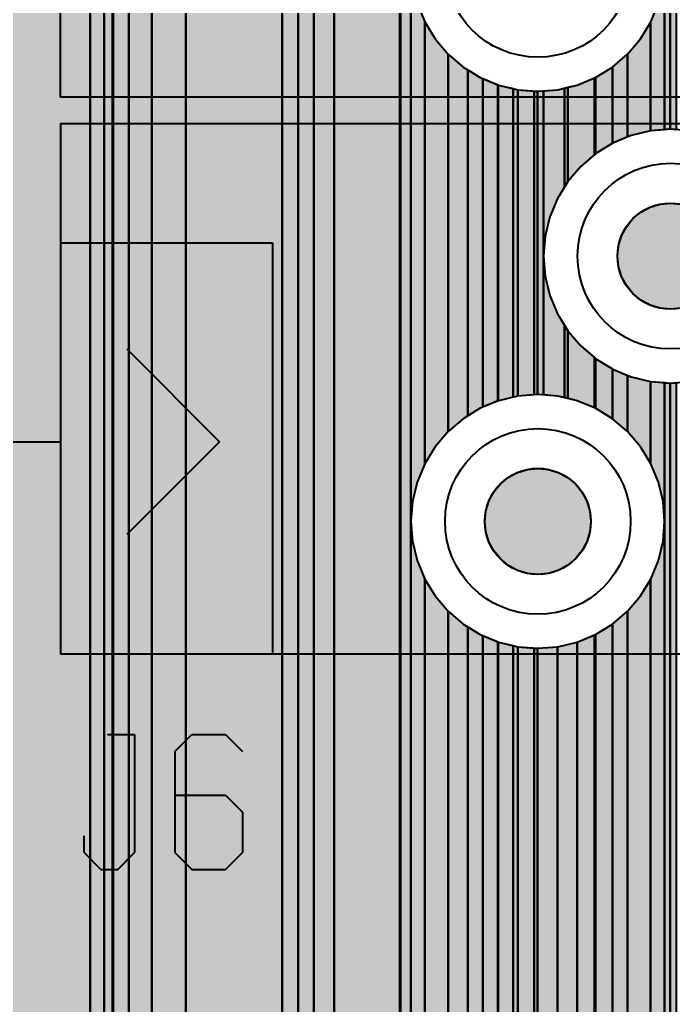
# Model space of a CAD drawing. Header units: millimetres. Extents: x 3.8 to 71.6, y 3.7 to 38.5.
# Drawn here: x 25.79 to 30.72, y 11.13 to 18.56 of the extents above; entities that cross this region are included whole.
import ezdxf

# ---------------------------------------------------------------- set-up
doc = ezdxf.new("R2010")
doc.units = ezdxf.units.MM
for name, color, linetype in [('bottom_copper', 7, 'Continuous'), ('drill_plated', 7, 'Continuous'), ('top_copper', 7, 'Continuous'), ('top_silk', 7, 'Continuous')]:
    doc.layers.add(name, color=color, linetype=linetype)

# ---------------------------------------------------------------- blocks, each defined once
blk = doc.blocks.new('Block12002')
at = {"layer": 'bottom_copper', "lineweight": 40}
for points in [[(0, 13.6072), (-0.0431, 13.6106), (-0.0446, 13.6105), (-0.0446, 15.8969), (-0.0431, 15.8968), (0, 15.9002), (0, 13.6072)], [(0, 0), (-0.0446, 0), (-0.0446, 11.6969), (-0.0431, 11.6968), (0, 11.7002), (0, 0)]]:
    blk.add_hatch(color=7, dxfattribs=at).paths.add_polyline_path(points, flags=0)
at = {"layer": 'bottom_copper', "color": 7, "lineweight": 40}
for points in [[(0, 13.6072), (-0.0431, 13.6106), (-0.0446, 13.6105), (-0.0446, 15.8969), (-0.0431, 15.8968), (0, 15.9002), (0, 13.6072)], [(0, 0), (-0.0446, 0), (-0.0446, 11.6969), (-0.0431, 11.6968), (0, 11.7002), (0, 0)]]:
    blk.add_lwpolyline(points, close=True, dxfattribs=at)
blk = doc.blocks.new('Block12874')
at = {"layer": 'bottom_copper', "lineweight": 40}
for points in [[(0.8511, 13.6105), (0.8066, 13.607), (0.8066, 15.9004), (0.8511, 15.8969), (0.8511, 13.6105)], [(0.8066, 13.607), (0.7029, 13.5989), (0.7029, 14.4155), (0.7052, 14.4193), (0.7627, 14.558), (0.7978, 14.704), (0.8066, 14.8537), (0.8066, 13.607)], [(0.7029, 13.5989), (0.5569, 13.5638), (0.5293, 13.5524), (0.5293, 14.177), (0.6268, 14.2912), (0.7029, 14.4155), (0.7029, 13.5989)], [(0.5293, 13.5524), (0.4182, 13.5063), (0.4151, 13.5044), (0.4151, 14.0795), (0.5293, 14.177), (0.5293, 13.5524)], [(0.4151, 13.5044), (0.2901, 13.4279), (0.287, 13.4253), (0.287, 14.0011), (0.4151, 14.0795), (0.4151, 13.5044)], [(0.287, 13.4253), (0.1759, 13.3304), (0.0784, 13.2162), (0.0784, 13.9268), (0.1483, 13.9436), (0.287, 14.0011), (0.287, 13.4253)], [(-0.1043, 11.6072), (-0.1474, 11.6106), (-0.1489, 11.6105), (-0.1489, 13.8969), (-0.1474, 13.8968), (-0.1043, 13.9002), (-0.1043, 11.6072)], [(0.0784, 13.2162), (0, 13.0881), (-0.0575, 12.9494), (-0.0926, 12.8034), (-0.1043, 12.6537), (-0.1043, 13.9002), (0.0023, 13.9085), (0.0784, 13.9268), (0.0784, 13.2162)], [(0.0784, 11.5806), (0.0023, 11.5989), (-0.1043, 11.6072), (-0.1043, 12.6537), (-0.0926, 12.504), (-0.0575, 12.358), (0, 12.2193), (0.0784, 12.0912), (0.0784, 11.5806)], [(0.287, 11.5063), (0.1483, 11.5638), (0.0784, 11.5806), (0.0784, 12.0912), (0.1759, 11.977), (0.287, 11.8821), (0.287, 11.5063)], [(0.4151, 11.4279), (0.287, 11.5063), (0.287, 11.8821), (0.2901, 11.8795), (0.4151, 11.803), (0.4151, 11.4279)], [(0.5293, 11.3304), (0.4151, 11.4279), (0.4151, 11.803), (0.4182, 11.8011), (0.5293, 11.755), (0.5293, 11.3304)], [(0.7029, 11.0919), (0.6268, 11.2162), (0.5293, 11.3304), (0.5293, 11.755), (0.5569, 11.7436), (0.7029, 11.7085), (0.7029, 11.0919)], [(0.8066, 10.6537), (0.7978, 10.8034), (0.7627, 10.9494), (0.7052, 11.0881), (0.7029, 11.0919), (0.7029, 11.7085), (0.8066, 11.7004), (0.8066, 10.6537)], [(0.8511, 0), (0.8066, 0), (0.8066, 11.7004), (0.8511, 11.6969), (0.8511, 0)], [(0.8066, 0), (0.7029, 0), (0.7029, 10.2155), (0.7052, 10.2193), (0.7627, 10.358), (0.7978, 10.504), (0.8066, 10.6537), (0.8066, 0)], [(0.7029, 0), (0.5293, 0), (0.5293, 9.977), (0.6268, 10.0912), (0.7029, 10.2155), (0.7029, 0)], [(0.5293, 0), (0.4151, 0), (0.4151, 9.8795), (0.5293, 9.977), (0.5293, 0)], [(0.4151, 0), (0.287, 0), (0.287, 9.8011), (0.4151, 9.8795), (0.4151, 0)], [(0.1483, 0), (0, 0), (0, 9.7083), (0.0023, 9.7085), (0.1483, 9.7436), (0.1483, 0)], [(0.287, 0), (0.1483, 0), (0.1483, 9.7436), (0.287, 9.8011), (0.287, 0)], [(0, 0), (-0.1489, 0), (-0.1489, 9.6969), (-0.1474, 9.6968), (0, 9.7083), (0, 0)]]:
    blk.add_hatch(color=7, dxfattribs=at).paths.add_polyline_path(points, flags=0)
at = {"layer": 'bottom_copper', "color": 7, "lineweight": 40}
for points in [[(0.8511, 13.6105), (0.8066, 13.607), (0.8066, 15.9004), (0.8511, 15.8969), (0.8511, 13.6105)], [(0.8066, 13.607), (0.7029, 13.5989), (0.7029, 14.4155), (0.7052, 14.4193), (0.7627, 14.558), (0.7978, 14.704), (0.8066, 14.8537), (0.8066, 13.607)], [(0.7029, 13.5989), (0.5569, 13.5638), (0.5293, 13.5524), (0.5293, 14.177), (0.6268, 14.2912), (0.7029, 14.4155), (0.7029, 13.5989)], [(0.5293, 13.5524), (0.4182, 13.5063), (0.4151, 13.5044), (0.4151, 14.0795), (0.5293, 14.177), (0.5293, 13.5524)], [(0.4151, 13.5044), (0.2901, 13.4279), (0.287, 13.4253), (0.287, 14.0011), (0.4151, 14.0795), (0.4151, 13.5044)], [(0.287, 13.4253), (0.1759, 13.3304), (0.0784, 13.2162), (0.0784, 13.9268), (0.1483, 13.9436), (0.287, 14.0011), (0.287, 13.4253)], [(-0.1043, 11.6072), (-0.1474, 11.6106), (-0.1489, 11.6105), (-0.1489, 13.8969), (-0.1474, 13.8968), (-0.1043, 13.9002), (-0.1043, 11.6072)], [(0.0784, 13.2162), (0, 13.0881), (-0.0575, 12.9494), (-0.0926, 12.8034), (-0.1043, 12.6537), (-0.1043, 13.9002), (0.0023, 13.9085), (0.0784, 13.9268), (0.0784, 13.2162)], [(0.0784, 11.5806), (0.0023, 11.5989), (-0.1043, 11.6072), (-0.1043, 12.6537), (-0.0926, 12.504), (-0.0575, 12.358), (0, 12.2193), (0.0784, 12.0912), (0.0784, 11.5806)], [(0.287, 11.5063), (0.1483, 11.5638), (0.0784, 11.5806), (0.0784, 12.0912), (0.1759, 11.977), (0.287, 11.8821), (0.287, 11.5063)], [(0.4151, 11.4279), (0.287, 11.5063), (0.287, 11.8821), (0.2901, 11.8795), (0.4151, 11.803), (0.4151, 11.4279)], [(0.5293, 11.3304), (0.4151, 11.4279), (0.4151, 11.803), (0.4182, 11.8011), (0.5293, 11.755), (0.5293, 11.3304)], [(0.7029, 11.0919), (0.6268, 11.2162), (0.5293, 11.3304), (0.5293, 11.755), (0.5569, 11.7436), (0.7029, 11.7085), (0.7029, 11.0919)], [(0.8066, 10.6537), (0.7978, 10.8034), (0.7627, 10.9494), (0.7052, 11.0881), (0.7029, 11.0919), (0.7029, 11.7085), (0.8066, 11.7004), (0.8066, 10.6537)], [(0.8511, 0), (0.8066, 0), (0.8066, 11.7004), (0.8511, 11.6969), (0.8511, 0)], [(0.8066, 0), (0.7029, 0), (0.7029, 10.2155), (0.7052, 10.2193), (0.7627, 10.358), (0.7978, 10.504), (0.8066, 10.6537), (0.8066, 0)], [(0.7029, 0), (0.5293, 0), (0.5293, 9.977), (0.6268, 10.0912), (0.7029, 10.2155), (0.7029, 0)], [(0.5293, 0), (0.4151, 0), (0.4151, 9.8795), (0.5293, 9.977), (0.5293, 0)], [(0.4151, 0), (0.287, 0), (0.287, 9.8011), (0.4151, 9.8795), (0.4151, 0)], [(0.1483, 0), (0, 0), (0, 9.7083), (0.0023, 9.7085), (0.1483, 9.7436), (0.1483, 0)], [(0.287, 0), (0.1483, 0), (0.1483, 9.7436), (0.287, 9.8011), (0.287, 0)], [(0, 0), (-0.1489, 0), (-0.1489, 9.6969), (-0.1474, 9.6968), (0, 9.7083), (0, 0)]]:
    blk.add_lwpolyline(points, close=True, dxfattribs=at)
blk = doc.blocks.new('Block14546')
at = {"layer": 'bottom_copper', "lineweight": 40}
for points in [[(3.4983, 0), (0.2415, 0), (0.2415, 33.782), (3.4983, 33.782), (3.4983, 0)], [(3.6037, 0), (3.4983, 0), (3.4983, 25.3803), (3.5051, 25.294), (3.5253, 25.2098), (3.5584, 25.1298), (3.6037, 25.056), (3.6037, 0)], [(3.6678, 0), (3.6037, 0), (3.6037, 25.056), (3.6599, 24.9902), (3.6678, 24.9834), (3.6678, 0)], [(3.6725, 0), (3.6678, 0), (3.6678, 24.7238), (3.6725, 24.6641), (3.6725, 0)], [(3.7912, 0), (3.6725, 0), (3.6725, 24.664), (3.681, 24.6286), (3.6865, 24.6057), (3.6971, 24.5801), (3.7095, 24.5503), (3.7283, 24.5196), (3.7408, 24.4992), (3.7798, 24.4536), (3.7912, 24.4438), (3.7912, 0)], [(3.9637, 0), (3.7912, 0), (3.7912, 24.4438), (3.9637, 24.2713), (3.9637, 0)], [(4.2205, 0), (3.9637, 0), (3.9637, 24.2713), (4.2205, 24.0145), (4.2205, 0)], [(4.9456, 0), (4.2205, 0), (4.2205, 24.0145), (4.9456, 23.2894), (4.9456, 0)], [(5.0675, 0), (4.9456, 0), (4.9456, 23.2894), (5.0577, 23.1773), (5.0675, 23.166), (5.0675, 0)], [(5.1851, 0), (5.0675, 0), (5.0675, 23.166), (5.1131, 23.127), (5.1438, 23.1082), (5.1642, 23.0957), (5.1851, 23.0871), (5.1851, 0)], [(5.3377, 0), (5.1851, 0), (5.1851, 23.0871), (5.199, 23.0813), (5.2196, 23.0727), (5.2546, 23.0643), (5.2779, 23.0587), (5.3377, 23.054), (5.3377, 0)], [(5.8328, 0), (5.3377, 0), (5.3377, 23.054), (5.3526, 23.0552), (5.8328, 23.0552), (5.8328, 0)], [(5.9178, 0), (5.8328, 0), (5.8328, 23.0552), (5.9178, 23.0552), (5.9178, 0)], [(6.0221, 11.0881), (5.9646, 10.9494), (5.9295, 10.8034), (5.9178, 10.6537), (5.9178, 14.8537), (5.9295, 14.704), (5.9646, 14.558), (6.0221, 14.4193), (6.0221, 11.0881)], [(6.198, 11.3304), (6.1005, 11.2162), (6.0221, 11.0881), (6.0221, 14.4193), (6.1005, 14.2912), (6.198, 14.177), (6.198, 11.3304)], [(6.3475, 11.4495), (6.3122, 11.4279), (6.198, 11.3304), (6.198, 14.177), (6.3122, 14.0795), (6.3475, 14.0579), (6.3475, 11.4495)], [(6.4597, 11.5143), (6.4403, 11.5063), (6.3475, 11.4495), (6.3475, 14.0579), (6.4403, 14.0011), (6.4597, 13.9931), (6.4597, 11.5143)], [(6.5747, 11.562), (6.4597, 11.5143), (6.4597, 13.9931), (6.5747, 13.9454), (6.5747, 11.562)], [(6.6897, 11.5904), (6.579, 11.5638), (6.5747, 11.562), (6.5747, 13.9454), (6.579, 13.9436), (6.6897, 13.917), (6.6897, 11.5904)], [(6.8475, 11.6085), (6.725, 11.5989), (6.6897, 11.5904), (6.6897, 13.917), (6.725, 13.9085), (6.8475, 13.8989), (6.8475, 11.6085)], [(6.8732, 11.6105), (6.8475, 11.6085), (6.8475, 13.8989), (6.8732, 13.8969), (6.8732, 11.6105)], [(6.0221, 0), (5.9178, 0), (5.9178, 10.6537), (5.9295, 10.504), (5.9646, 10.358), (6.0221, 10.2193), (6.0221, 0)], [(6.198, 0), (6.0221, 0), (6.0221, 10.2193), (6.1005, 10.0912), (6.198, 9.977), (6.198, 0)], [(6.3475, 0), (6.198, 0), (6.198, 9.977), (6.3122, 9.8795), (6.3475, 9.8579), (6.3475, 0)], [(6.4597, 0), (6.3475, 0), (6.3475, 9.8579), (6.4403, 9.8011), (6.4597, 9.7931), (6.4597, 0)], [(6.5747, 0), (6.4597, 0), (6.4597, 9.7931), (6.5747, 9.7454), (6.5747, 0)], [(6.6897, 0), (6.5747, 0), (6.5747, 9.7454), (6.579, 9.7436), (6.6897, 9.717), (6.6897, 0)], [(6.8475, 0), (6.6897, 0), (6.6897, 9.717), (6.725, 9.7085), (6.8475, 9.6989), (6.8475, 0)], [(6.8732, 0), (6.8475, 0), (6.8475, 9.6989), (6.8732, 9.6969), (6.8732, 0)]]:
    blk.add_hatch(color=7, dxfattribs=at).paths.add_polyline_path(points, flags=0)
at = {"layer": 'bottom_copper', "color": 7, "lineweight": 40}
for points in [[(3.4983, 0), (0.2415, 0), (0.2415, 33.782), (3.4983, 33.782), (3.4983, 0)], [(3.6037, 0), (3.4983, 0), (3.4983, 25.3803), (3.5051, 25.294), (3.5253, 25.2098), (3.5584, 25.1298), (3.6037, 25.056), (3.6037, 0)], [(3.6678, 0), (3.6037, 0), (3.6037, 25.056), (3.6599, 24.9902), (3.6678, 24.9834), (3.6678, 0)], [(3.6725, 0), (3.6678, 0), (3.6678, 24.7238), (3.6725, 24.6641), (3.6725, 0)], [(3.7912, 0), (3.6725, 0), (3.6725, 24.664), (3.681, 24.6286), (3.6865, 24.6057), (3.6971, 24.5801), (3.7095, 24.5503), (3.7283, 24.5196), (3.7408, 24.4992), (3.7798, 24.4536), (3.7912, 24.4438), (3.7912, 0)], [(3.9637, 0), (3.7912, 0), (3.7912, 24.4438), (3.9637, 24.2713), (3.9637, 0)], [(4.2205, 0), (3.9637, 0), (3.9637, 24.2713), (4.2205, 24.0145), (4.2205, 0)], [(4.9456, 0), (4.2205, 0), (4.2205, 24.0145), (4.9456, 23.2894), (4.9456, 0)], [(5.0675, 0), (4.9456, 0), (4.9456, 23.2894), (5.0577, 23.1773), (5.0675, 23.166), (5.0675, 0)], [(5.1851, 0), (5.0675, 0), (5.0675, 23.166), (5.1131, 23.127), (5.1438, 23.1082), (5.1642, 23.0957), (5.1851, 23.0871), (5.1851, 0)], [(5.3377, 0), (5.1851, 0), (5.1851, 23.0871), (5.199, 23.0813), (5.2196, 23.0727), (5.2546, 23.0643), (5.2779, 23.0587), (5.3377, 23.054), (5.3377, 0)], [(5.8328, 0), (5.3377, 0), (5.3377, 23.054), (5.3526, 23.0552), (5.8328, 23.0552), (5.8328, 0)], [(5.9178, 0), (5.8328, 0), (5.8328, 23.0552), (5.9178, 23.0552), (5.9178, 0)], [(6.0221, 11.0881), (5.9646, 10.9494), (5.9295, 10.8034), (5.9178, 10.6537), (5.9178, 14.8537), (5.9295, 14.704), (5.9646, 14.558), (6.0221, 14.4193), (6.0221, 11.0881)], [(6.198, 11.3304), (6.1005, 11.2162), (6.0221, 11.0881), (6.0221, 14.4193), (6.1005, 14.2912), (6.198, 14.177), (6.198, 11.3304)], [(6.3475, 11.4495), (6.3122, 11.4279), (6.198, 11.3304), (6.198, 14.177), (6.3122, 14.0795), (6.3475, 14.0579), (6.3475, 11.4495)], [(6.4597, 11.5143), (6.4403, 11.5063), (6.3475, 11.4495), (6.3475, 14.0579), (6.4403, 14.0011), (6.4597, 13.9931), (6.4597, 11.5143)], [(6.5747, 11.562), (6.4597, 11.5143), (6.4597, 13.9931), (6.5747, 13.9454), (6.5747, 11.562)], [(6.6897, 11.5904), (6.579, 11.5638), (6.5747, 11.562), (6.5747, 13.9454), (6.579, 13.9436), (6.6897, 13.917), (6.6897, 11.5904)], [(6.8475, 11.6085), (6.725, 11.5989), (6.6897, 11.5904), (6.6897, 13.917), (6.725, 13.9085), (6.8475, 13.8989), (6.8475, 11.6085)], [(6.8732, 11.6105), (6.8475, 11.6085), (6.8475, 13.8989), (6.8732, 13.8969), (6.8732, 11.6105)], [(6.0221, 0), (5.9178, 0), (5.9178, 10.6537), (5.9295, 10.504), (5.9646, 10.358), (6.0221, 10.2193), (6.0221, 0)], [(6.198, 0), (6.0221, 0), (6.0221, 10.2193), (6.1005, 10.0912), (6.198, 9.977), (6.198, 0)], [(6.3475, 0), (6.198, 0), (6.198, 9.977), (6.3122, 9.8795), (6.3475, 9.8579), (6.3475, 0)], [(6.4597, 0), (6.3475, 0), (6.3475, 9.8579), (6.4403, 9.8011), (6.4597, 9.7931), (6.4597, 0)], [(6.5747, 0), (6.4597, 0), (6.4597, 9.7931), (6.5747, 9.7454), (6.5747, 0)], [(6.6897, 0), (6.5747, 0), (6.5747, 9.7454), (6.579, 9.7436), (6.6897, 9.717), (6.6897, 0)], [(6.8475, 0), (6.6897, 0), (6.6897, 9.717), (6.725, 9.7085), (6.8475, 9.6989), (6.8475, 0)], [(6.8732, 0), (6.8475, 0), (6.8475, 9.6989), (6.8732, 9.6969), (6.8732, 0)]]:
    blk.add_lwpolyline(points, close=True, dxfattribs=at)
blk = doc.blocks.new('Block40023')
at = {"layer": 'top_copper', "lineweight": 40}
for points in [[(0, 13.6072), (-0.0431, 13.6106), (-0.0446, 13.6105), (-0.0446, 15.8969), (-0.0431, 15.8968), (0, 15.9002), (0, 13.6072)], [(0, 0), (-0.0446, 0), (-0.0446, 11.6969), (-0.0431, 11.6968), (0, 11.7002), (0, 0)]]:
    blk.add_hatch(color=7, dxfattribs=at).paths.add_polyline_path(points, flags=0)
at = {"layer": 'top_copper', "color": 7, "lineweight": 40}
for points in [[(0, 13.6072), (-0.0431, 13.6106), (-0.0446, 13.6105), (-0.0446, 15.8969), (-0.0431, 15.8968), (0, 15.9002), (0, 13.6072)], [(0, 0), (-0.0446, 0), (-0.0446, 11.6969), (-0.0431, 11.6968), (0, 11.7002), (0, 0)]]:
    blk.add_lwpolyline(points, close=True, dxfattribs=at)
blk = doc.blocks.new('Block40884')
at = {"layer": 'top_copper', "lineweight": 40}
for points in [[(1.1482, 13.6105), (1.1037, 13.607), (1.1037, 15.9004), (1.1482, 15.8969), (1.1482, 13.6105)], [(1.1037, 13.607), (1, 13.5989), (1, 14.4155), (1.0023, 14.4193), (1.0598, 14.558), (1.0949, 14.704), (1.1037, 14.8537), (1.1037, 13.607)], [(1, 13.5989), (0.854, 13.5638), (0.8264, 13.5524), (0.8264, 14.177), (0.9239, 14.2912), (1, 14.4155), (1, 13.5989)], [(0.8264, 13.5524), (0.7153, 13.5063), (0.7122, 13.5044), (0.7122, 14.0795), (0.8264, 14.177), (0.8264, 13.5524)], [(0.7122, 13.5044), (0.5872, 13.4279), (0.5769, 13.4191), (0.5769, 13.9981), (0.5841, 14.0011), (0.7122, 14.0795), (0.7122, 13.5044)], [(0.5769, 13.4191), (0.473, 13.3304), (0.3755, 13.2162), (0.3497, 13.174), (0.3497, 13.9206), (0.4454, 13.9436), (0.5769, 13.9981), (0.5769, 13.4191)], [(0, 11.5989), (-0.146, 11.5638), (-0.1514, 11.5616), (-0.1514, 13.9458), (-0.146, 13.9436), (0, 13.9085), (0, 11.5989)], [(0.1225, 11.6085), (0, 11.5989), (0, 13.9085), (0.1225, 13.8989), (0.1225, 11.6085)], [(0.1928, 11.6072), (0.1497, 11.6106), (0.1225, 11.6085), (0.1225, 13.8989), (0.1497, 13.8968), (0.1928, 13.9002), (0.1928, 11.6072)], [(0.3497, 13.174), (0.2971, 13.0881), (0.2396, 12.9494), (0.2045, 12.8034), (0.1928, 12.6537), (0.1928, 13.9002), (0.2994, 13.9085), (0.3497, 13.9206), (0.3497, 13.174)], [(0.3497, 11.5868), (0.2994, 11.5989), (0.1928, 11.6072), (0.1928, 12.6537), (0.2045, 12.504), (0.2396, 12.358), (0.2971, 12.2193), (0.3497, 12.1334), (0.3497, 11.5868)], [(0.5769, 11.5093), (0.4454, 11.5638), (0.3497, 11.5868), (0.3497, 12.1334), (0.3755, 12.0912), (0.473, 11.977), (0.5769, 11.8883), (0.5769, 11.5093)], [(0.7122, 11.4279), (0.5841, 11.5063), (0.5769, 11.5093), (0.5769, 11.8883), (0.5872, 11.8795), (0.7122, 11.803), (0.7122, 11.4279)], [(0.8264, 11.3304), (0.7122, 11.4279), (0.7122, 11.803), (0.7153, 11.8011), (0.8264, 11.755), (0.8264, 11.3304)], [(1, 11.0919), (0.9239, 11.2162), (0.8264, 11.3304), (0.8264, 11.755), (0.854, 11.7436), (1, 11.7085), (1, 11.0919)], [(1.1037, 10.6537), (1.0949, 10.8034), (1.0598, 10.9494), (1.0023, 11.0881), (1, 11.0919), (1, 11.7085), (1.1037, 11.7004), (1.1037, 10.6537)], [(1.1482, 0), (1.1037, 0), (1.1037, 11.7004), (1.1482, 11.6969), (1.1482, 0)], [(1.1037, 0), (1, 0), (1, 10.2155), (1.0023, 10.2193), (1.0598, 10.358), (1.0949, 10.504), (1.1037, 10.6537), (1.1037, 0)], [(1, 0), (0.8264, 0), (0.8264, 9.977), (0.9239, 10.0912), (1, 10.2155), (1, 0)], [(0.8264, 0), (0.7122, 0), (0.7122, 9.8795), (0.8264, 9.977), (0.8264, 0)], [(0.7122, 0), (0.5769, 0), (0.5769, 9.7981), (0.5841, 9.8011), (0.7122, 9.8795), (0.7122, 0)], [(0, 0), (-0.1514, 0), (-0.1514, 9.7458), (-0.146, 9.7436), (0, 9.7085), (0, 0)], [(0.4454, 0), (0.2971, 0), (0.2971, 9.7083), (0.2994, 9.7085), (0.4454, 9.7436), (0.4454, 0)], [(0.5769, 0), (0.4454, 0), (0.4454, 9.7436), (0.5769, 9.7981), (0.5769, 0)], [(0.1225, 0), (0, 0), (0, 9.7085), (0.1225, 9.6989), (0.1225, 0)], [(0.2971, 0), (0.1225, 0), (0.1225, 9.6989), (0.1497, 9.6968), (0.2971, 9.7083), (0.2971, 0)]]:
    blk.add_hatch(color=7, dxfattribs=at).paths.add_polyline_path(points, flags=0)
at = {"layer": 'top_copper', "color": 7, "lineweight": 40}
for points in [[(1.1482, 13.6105), (1.1037, 13.607), (1.1037, 15.9004), (1.1482, 15.8969), (1.1482, 13.6105)], [(1.1037, 13.607), (1, 13.5989), (1, 14.4155), (1.0023, 14.4193), (1.0598, 14.558), (1.0949, 14.704), (1.1037, 14.8537), (1.1037, 13.607)], [(1, 13.5989), (0.854, 13.5638), (0.8264, 13.5524), (0.8264, 14.177), (0.9239, 14.2912), (1, 14.4155), (1, 13.5989)], [(0.8264, 13.5524), (0.7153, 13.5063), (0.7122, 13.5044), (0.7122, 14.0795), (0.8264, 14.177), (0.8264, 13.5524)], [(0.7122, 13.5044), (0.5872, 13.4279), (0.5769, 13.4191), (0.5769, 13.9981), (0.5841, 14.0011), (0.7122, 14.0795), (0.7122, 13.5044)], [(0.5769, 13.4191), (0.473, 13.3304), (0.3755, 13.2162), (0.3497, 13.174), (0.3497, 13.9206), (0.4454, 13.9436), (0.5769, 13.9981), (0.5769, 13.4191)], [(0, 11.5989), (-0.146, 11.5638), (-0.1514, 11.5616), (-0.1514, 13.9458), (-0.146, 13.9436), (0, 13.9085), (0, 11.5989)], [(0.1225, 11.6085), (0, 11.5989), (0, 13.9085), (0.1225, 13.8989), (0.1225, 11.6085)], [(0.1928, 11.6072), (0.1497, 11.6106), (0.1225, 11.6085), (0.1225, 13.8989), (0.1497, 13.8968), (0.1928, 13.9002), (0.1928, 11.6072)], [(0.3497, 13.174), (0.2971, 13.0881), (0.2396, 12.9494), (0.2045, 12.8034), (0.1928, 12.6537), (0.1928, 13.9002), (0.2994, 13.9085), (0.3497, 13.9206), (0.3497, 13.174)], [(0.3497, 11.5868), (0.2994, 11.5989), (0.1928, 11.6072), (0.1928, 12.6537), (0.2045, 12.504), (0.2396, 12.358), (0.2971, 12.2193), (0.3497, 12.1334), (0.3497, 11.5868)], [(0.5769, 11.5093), (0.4454, 11.5638), (0.3497, 11.5868), (0.3497, 12.1334), (0.3755, 12.0912), (0.473, 11.977), (0.5769, 11.8883), (0.5769, 11.5093)], [(0.7122, 11.4279), (0.5841, 11.5063), (0.5769, 11.5093), (0.5769, 11.8883), (0.5872, 11.8795), (0.7122, 11.803), (0.7122, 11.4279)], [(0.8264, 11.3304), (0.7122, 11.4279), (0.7122, 11.803), (0.7153, 11.8011), (0.8264, 11.755), (0.8264, 11.3304)], [(1, 11.0919), (0.9239, 11.2162), (0.8264, 11.3304), (0.8264, 11.755), (0.854, 11.7436), (1, 11.7085), (1, 11.0919)], [(1.1037, 10.6537), (1.0949, 10.8034), (1.0598, 10.9494), (1.0023, 11.0881), (1, 11.0919), (1, 11.7085), (1.1037, 11.7004), (1.1037, 10.6537)], [(1.1482, 0), (1.1037, 0), (1.1037, 11.7004), (1.1482, 11.6969), (1.1482, 0)], [(1.1037, 0), (1, 0), (1, 10.2155), (1.0023, 10.2193), (1.0598, 10.358), (1.0949, 10.504), (1.1037, 10.6537), (1.1037, 0)], [(1, 0), (0.8264, 0), (0.8264, 9.977), (0.9239, 10.0912), (1, 10.2155), (1, 0)], [(0.8264, 0), (0.7122, 0), (0.7122, 9.8795), (0.8264, 9.977), (0.8264, 0)], [(0.7122, 0), (0.5769, 0), (0.5769, 9.7981), (0.5841, 9.8011), (0.7122, 9.8795), (0.7122, 0)], [(0, 0), (-0.1514, 0), (-0.1514, 9.7458), (-0.146, 9.7436), (0, 9.7085), (0, 0)], [(0.4454, 0), (0.2971, 0), (0.2971, 9.7083), (0.2994, 9.7085), (0.4454, 9.7436), (0.4454, 0)], [(0.5769, 0), (0.4454, 0), (0.4454, 9.7436), (0.5769, 9.7981), (0.5769, 0)], [(0.1225, 0), (0, 0), (0, 9.7085), (0.1225, 9.6989), (0.1225, 0)], [(0.2971, 0), (0.1225, 0), (0.1225, 9.6989), (0.1497, 9.6968), (0.2971, 9.7083), (0.2971, 0)]]:
    blk.add_lwpolyline(points, close=True, dxfattribs=at)
blk = doc.blocks.new('Block43990')
at = {"layer": 'top_copper', "lineweight": 40}
for points in [[(22.4013, 0), (19.446, 0), (19.446, 31.5705), (22.4013, 31.5705), (22.4013, 0)], [(22.4797, 0), (22.4013, 0), (22.4013, 29.4737), (22.4104, 29.3587), (22.4373, 29.2465), (22.4797, 29.1442), (22.4797, 0)], [(22.584, 11.0881), (22.5265, 10.9494), (22.4914, 10.8034), (22.4797, 10.6537), (22.4797, 14.8537), (22.4914, 14.704), (22.5265, 14.558), (22.584, 14.4193), (22.584, 11.0881)], [(22.7599, 11.3304), (22.6624, 11.2162), (22.584, 11.0881), (22.584, 14.4193), (22.6624, 14.2912), (22.7599, 14.177), (22.7599, 11.3304)], [(22.9094, 11.4495), (22.8741, 11.4279), (22.7599, 11.3304), (22.7599, 14.177), (22.8741, 14.0795), (22.9094, 14.0579), (22.9094, 11.4495)], [(23.0216, 11.5143), (23.0022, 11.5063), (22.9094, 11.4495), (22.9094, 14.0579), (23.0022, 14.0011), (23.0216, 13.9931), (23.0216, 11.5143)], [(23.1355, 11.5616), (23.0216, 11.5143), (23.0216, 13.9931), (23.1355, 13.9458), (23.1355, 11.5616)], [(22.584, 0), (22.4797, 0), (22.4797, 10.6537), (22.4914, 10.504), (22.5265, 10.358), (22.584, 10.2193), (22.584, 0)], [(22.7599, 0), (22.584, 0), (22.584, 10.2193), (22.6624, 10.0912), (22.7599, 9.977), (22.7599, 0)], [(22.9094, 0), (22.7599, 0), (22.7599, 9.977), (22.8741, 9.8795), (22.9094, 9.8579), (22.9094, 0)], [(23.0216, 0), (22.9094, 0), (22.9094, 9.8579), (23.0022, 9.8011), (23.0216, 9.7931), (23.0216, 0)], [(23.1355, 0), (23.0216, 0), (23.0216, 9.7931), (23.1355, 9.7458), (23.1355, 0)]]:
    blk.add_hatch(color=7, dxfattribs=at).paths.add_polyline_path(points, flags=0)
at = {"layer": 'top_copper', "color": 7, "lineweight": 40}
for points in [[(22.4013, 0), (19.446, 0), (19.446, 31.5705), (22.4013, 31.5705), (22.4013, 0)], [(22.4797, 0), (22.4013, 0), (22.4013, 29.4737), (22.4104, 29.3587), (22.4373, 29.2465), (22.4797, 29.1442), (22.4797, 0)], [(22.584, 11.0881), (22.5265, 10.9494), (22.4914, 10.8034), (22.4797, 10.6537), (22.4797, 14.8537), (22.4914, 14.704), (22.5265, 14.558), (22.584, 14.4193), (22.584, 11.0881)], [(22.7599, 11.3304), (22.6624, 11.2162), (22.584, 11.0881), (22.584, 14.4193), (22.6624, 14.2912), (22.7599, 14.177), (22.7599, 11.3304)], [(22.9094, 11.4495), (22.8741, 11.4279), (22.7599, 11.3304), (22.7599, 14.177), (22.8741, 14.0795), (22.9094, 14.0579), (22.9094, 11.4495)], [(23.0216, 11.5143), (23.0022, 11.5063), (22.9094, 11.4495), (22.9094, 14.0579), (23.0022, 14.0011), (23.0216, 13.9931), (23.0216, 11.5143)], [(23.1355, 11.5616), (23.0216, 11.5143), (23.0216, 13.9931), (23.1355, 13.9458), (23.1355, 11.5616)], [(22.584, 0), (22.4797, 0), (22.4797, 10.6537), (22.4914, 10.504), (22.5265, 10.358), (22.584, 10.2193), (22.584, 0)], [(22.7599, 0), (22.584, 0), (22.584, 10.2193), (22.6624, 10.0912), (22.7599, 9.977), (22.7599, 0)], [(22.9094, 0), (22.7599, 0), (22.7599, 9.977), (22.8741, 9.8795), (22.9094, 9.8579), (22.9094, 0)], [(23.0216, 0), (22.9094, 0), (22.9094, 9.8579), (23.0022, 9.8011), (23.0216, 9.7931), (23.0216, 0)], [(23.1355, 0), (23.0216, 0), (23.0216, 9.7931), (23.1355, 9.7458), (23.1355, 0)]]:
    blk.add_lwpolyline(points, close=True, dxfattribs=at)

msp = doc.modelspace()

# ---------------------------------------------------------------- hatches: boundary and pattern name
at = {"layer": 'bottom_copper', "lineweight": 40}
for points in [[(31.0923, 16.702), (31.0696, 16.6269), (31.0326, 16.5578), (30.9828, 16.4972), (30.9222, 16.4474), (30.8531, 16.4104), (30.778, 16.3877), (30.7, 16.38), (30.622, 16.3877), (30.5469, 16.4104), (30.4778, 16.4474), (30.4172, 16.4972), (30.3674, 16.5578), (30.3304, 16.6269), (30.3077, 16.702), (30.3, 16.78), (30.3077, 16.858), (30.3304, 16.9331), (30.3674, 17.0022), (30.4172, 17.0628), (30.4778, 17.1126), (30.5469, 17.1496), (30.622, 17.1723), (30.7, 17.18), (30.778, 17.1723), (30.8531, 17.1496), (30.9222, 17.1126), (30.9828, 17.0628), (31.0326, 17.0022), (31.0696, 16.9331), (31.0923, 16.858), (31.1, 16.78), (31.0923, 16.702)], [(30.0923, 14.702), (30.0696, 14.6269), (30.0326, 14.5578), (29.9828, 14.4972), (29.9222, 14.4474), (29.8531, 14.4104), (29.778, 14.3877), (29.7, 14.38), (29.622, 14.3877), (29.5469, 14.4104), (29.4778, 14.4474), (29.4172, 14.4972), (29.3674, 14.5578), (29.3304, 14.6269), (29.3077, 14.702), (29.3, 14.78), (29.3077, 14.858), (29.3304, 14.9331), (29.3674, 15.0022), (29.4172, 15.0628), (29.4778, 15.1126), (29.5469, 15.1496), (29.622, 15.1723), (29.7, 15.18), (29.778, 15.1723), (29.8531, 15.1496), (29.9222, 15.1126), (29.9828, 15.0628), (30.0326, 15.0022), (30.0696, 14.9331), (30.0923, 14.858), (30.1, 14.78), (30.0923, 14.702)]]:
    msp.add_hatch(color=7, dxfattribs=at).paths.add_polyline_path(points, flags=0)
at = {"layer": 'drill_plated', "lineweight": 40}
for points in [[(31.0923, 16.702), (31.0696, 16.6269), (31.0326, 16.5578), (30.9828, 16.4972), (30.9222, 16.4474), (30.8531, 16.4104), (30.778, 16.3877), (30.7, 16.38), (30.622, 16.3877), (30.5469, 16.4104), (30.4778, 16.4474), (30.4172, 16.4972), (30.3674, 16.5578), (30.3304, 16.6269), (30.3077, 16.702), (30.3, 16.78), (30.3077, 16.858), (30.3304, 16.9331), (30.3674, 17.0022), (30.4172, 17.0628), (30.4778, 17.1126), (30.5469, 17.1496), (30.622, 17.1723), (30.7, 17.18), (30.778, 17.1723), (30.8531, 17.1496), (30.9222, 17.1126), (30.9828, 17.0628), (31.0326, 17.0022), (31.0696, 16.9331), (31.0923, 16.858), (31.1, 16.78), (31.0923, 16.702)], [(30.0923, 14.702), (30.0696, 14.6269), (30.0326, 14.5578), (29.9828, 14.4972), (29.9222, 14.4474), (29.8531, 14.4104), (29.778, 14.3877), (29.7, 14.38), (29.622, 14.3877), (29.5469, 14.4104), (29.4778, 14.4474), (29.4172, 14.4972), (29.3674, 14.5578), (29.3304, 14.6269), (29.3077, 14.702), (29.3, 14.78), (29.3077, 14.858), (29.3304, 14.9331), (29.3674, 15.0022), (29.4172, 15.0628), (29.4778, 15.1126), (29.5469, 15.1496), (29.622, 15.1723), (29.7, 15.18), (29.778, 15.1723), (29.8531, 15.1496), (29.9222, 15.1126), (29.9828, 15.0628), (30.0326, 15.0022), (30.0696, 14.9331), (30.0923, 14.858), (30.1, 14.78), (30.0923, 14.702)]]:
    msp.add_hatch(color=7, dxfattribs=at).paths.add_polyline_path(points, flags=0)
at = {"layer": 'top_copper', "lineweight": 40}
for points in [[(31.0923, 16.702), (31.0696, 16.6269), (31.0326, 16.5578), (30.9828, 16.4972), (30.9222, 16.4474), (30.8531, 16.4104), (30.778, 16.3877), (30.7, 16.38), (30.622, 16.3877), (30.5469, 16.4104), (30.4778, 16.4474), (30.4172, 16.4972), (30.3674, 16.5578), (30.3304, 16.6269), (30.3077, 16.702), (30.3, 16.78), (30.3077, 16.858), (30.3304, 16.9331), (30.3674, 17.0022), (30.4172, 17.0628), (30.4778, 17.1126), (30.5469, 17.1496), (30.622, 17.1723), (30.7, 17.18), (30.778, 17.1723), (30.8531, 17.1496), (30.9222, 17.1126), (30.9828, 17.0628), (31.0326, 17.0022), (31.0696, 16.9331), (31.0923, 16.858), (31.1, 16.78), (31.0923, 16.702)], [(30.0923, 14.702), (30.0696, 14.6269), (30.0326, 14.5578), (29.9828, 14.4972), (29.9222, 14.4474), (29.8531, 14.4104), (29.778, 14.3877), (29.7, 14.38), (29.622, 14.3877), (29.5469, 14.4104), (29.4778, 14.4474), (29.4172, 14.4972), (29.3674, 14.5578), (29.3304, 14.6269), (29.3077, 14.702), (29.3, 14.78), (29.3077, 14.858), (29.3304, 14.9331), (29.3674, 15.0022), (29.4172, 15.0628), (29.4778, 15.1126), (29.5469, 15.1496), (29.622, 15.1723), (29.7, 15.18), (29.778, 15.1723), (29.8531, 15.1496), (29.9222, 15.1126), (29.9828, 15.0628), (30.0326, 15.0022), (30.0696, 14.9331), (30.0923, 14.858), (30.1, 14.78), (30.0923, 14.702)]]:
    msp.add_hatch(color=7, dxfattribs=at).paths.add_polyline_path(points, flags=0)

# ---------------------------------------------------------------- linework, layer by layer
at = {"layer": 'bottom_copper', "color": 7, "lineweight": 40}
for p, q in [((30.6985, 17.7368), (30.6985, 20.0232)), ((30.6985, 20.0232), (30.6985, 17.7368)), ((28.7899, 18.6843), (28.8474, 18.5456)), ((30.5526, 18.5456), (30.6101, 18.6843)), ((28.8474, 18.5456), (28.9258, 18.4175)), ((30.4742, 18.4175), (30.5526, 18.5456)), ((28.9258, 18.4175), (29.0233, 18.3033)), ((30.3767, 18.3033), (30.4742, 18.4175)), ((29.0233, 18.3033), (29.1375, 18.2058)), ((30.2625, 18.2058), (30.3767, 18.3033)), ((29.1375, 18.2058), (29.2656, 18.1274)), ((30.1344, 18.1274), (30.2625, 18.2058)), ((29.2656, 18.1274), (29.4043, 18.0699)), ((29.4043, 18.0699), (29.5503, 18.0348)), ((29.8497, 18.0348), (29.9957, 18.0699)), ((29.9957, 18.0699), (30.1344, 18.1274)), ((29.5503, 18.0348), (29.6985, 18.0232)), ((29.6985, 15.7368), (29.6985, 18.0232)), ((29.6985, 18.0232), (29.7, 18.0231)), ((29.6985, 18.0232), (29.6985, 15.7368)), ((29.7, 18.0231), (29.8497, 18.0348)), ((30.4043, 17.6901), (30.2656, 17.6326)), ((30.5503, 17.7252), (30.4043, 17.6901)), ((30.6985, 17.7368), (30.5503, 17.7252)), ((30.7, 17.7369), (30.6985, 17.7368)), ((30.8497, 17.7252), (30.7, 17.7369)), ((30.2656, 17.6326), (30.1375, 17.5542)), ((30.1375, 17.5542), (30.0233, 17.4567)), ((30.0233, 17.4567), (29.9258, 17.3425)), ((29.9258, 17.3425), (29.8474, 17.2144)), ((29.8474, 17.2144), (29.7899, 17.0757)), ((29.7899, 17.0757), (29.7548, 16.9297)), ((29.7548, 16.9297), (29.7431, 16.78)), ((29.7431, 16.78), (29.7548, 16.6303)), ((29.7548, 16.6303), (29.7899, 16.4843)), ((29.7899, 16.4843), (29.8474, 16.3456)), ((29.8474, 16.3456), (29.9258, 16.2175)), ((29.9258, 16.2175), (30.0233, 16.1033)), ((30.0233, 16.1033), (30.1375, 16.0058)), ((30.1375, 16.0058), (30.2656, 15.9274)), ((30.2656, 15.9274), (30.4043, 15.8699)), ((30.4043, 15.8699), (30.5503, 15.8348)), ((30.5503, 15.8348), (30.6985, 15.8232)), ((30.7, 15.8231), (30.8497, 15.8348)), ((30.6985, 4.1263), (30.6985, 15.8232)), ((30.6985, 15.8232), (30.7, 15.8231)), ((30.6985, 15.8232), (30.6985, 4.1263)), ((29.4043, 15.6901), (29.2656, 15.6326)), ((29.5503, 15.7252), (29.4043, 15.6901)), ((29.6985, 15.7368), (29.5503, 15.7252)), ((29.7, 15.7369), (29.6985, 15.7368)), ((29.8497, 15.7252), (29.7, 15.7369)), ((29.9957, 15.6901), (29.8497, 15.7252)), ((30.1344, 15.6326), (29.9957, 15.6901)), ((29.2656, 15.6326), (29.1375, 15.5542)), ((30.2625, 15.5542), (30.1344, 15.6326)), ((29.1375, 15.5542), (29.0233, 15.4567)), ((30.3767, 15.4567), (30.2625, 15.5542)), ((29.0233, 15.4567), (28.9258, 15.3425)), ((30.4742, 15.3425), (30.3767, 15.4567)), ((28.9258, 15.3425), (28.8474, 15.2144)), ((30.5526, 15.2144), (30.4742, 15.3425)), ((28.8474, 15.2144), (28.7899, 15.0757)), ((30.6101, 15.0757), (30.5526, 15.2144)), ((28.7899, 15.0757), (28.7548, 14.9297)), ((30.6452, 14.9297), (30.6101, 15.0757)), ((28.7548, 14.9297), (28.7431, 14.78)), ((30.654, 14.78), (30.6452, 14.9297)), ((28.7431, 14.78), (28.7548, 14.6303)), ((30.6452, 14.6303), (30.654, 14.78)), ((28.7548, 14.6303), (28.7899, 14.4843)), ((30.6101, 14.4843), (30.6452, 14.6303)), ((28.7899, 14.4843), (28.8474, 14.3456)), ((30.5526, 14.3456), (30.6101, 14.4843)), ((28.8474, 14.3456), (28.9258, 14.2175)), ((30.4742, 14.2175), (30.5526, 14.3456)), ((28.9258, 14.2175), (29.0233, 14.1033)), ((30.3767, 14.1033), (30.4742, 14.2175)), ((29.0233, 14.1033), (29.1375, 14.0058)), ((30.2625, 14.0058), (30.3767, 14.1033)), ((29.1375, 14.0058), (29.2656, 13.9274)), ((30.1344, 13.9274), (30.2625, 14.0058)), ((29.2656, 13.9274), (29.4043, 13.8699)), ((29.9957, 13.8699), (30.1344, 13.9274)), ((29.4043, 13.8699), (29.5503, 13.8348)), ((29.5503, 13.8348), (29.6985, 13.8232)), ((29.6985, 4.1263), (29.6985, 13.8232)), ((29.6985, 13.8232), (29.7, 13.8231)), ((29.6985, 13.8232), (29.6985, 4.1263)), ((29.7, 13.8231), (29.8497, 13.8348)), ((29.8497, 13.8348), (29.9957, 13.8699))]:
    msp.add_line(p, q, dxfattribs=at)
msp.add_lwpolyline([(30.778, 16.3877), (30.7, 16.38), (30.622, 16.3877), (30.5469, 16.4104), (30.4778, 16.4474), (30.4172, 16.4972), (30.3674, 16.5578), (30.3304, 16.6269), (30.3077, 16.702), (30.3, 16.78), (30.3077, 16.858), (30.3304, 16.9331), (30.3674, 17.0022), (30.4172, 17.0628), (30.4778, 17.1126), (30.5469, 17.1496), (30.622, 17.1723), (30.7, 17.18), (30.778, 17.1723)], dxfattribs=at)
msp.add_lwpolyline([(30.0923, 14.702), (30.0696, 14.6269), (30.0326, 14.5578), (29.9828, 14.4972), (29.9222, 14.4474), (29.8531, 14.4104), (29.778, 14.3877), (29.7, 14.38), (29.622, 14.3877), (29.5469, 14.4104), (29.4778, 14.4474), (29.4172, 14.4972), (29.3674, 14.5578), (29.3304, 14.6269), (29.3077, 14.702), (29.3, 14.78), (29.3077, 14.858), (29.3304, 14.9331), (29.3674, 15.0022), (29.4172, 15.0628), (29.4778, 15.1126), (29.5469, 15.1496), (29.622, 15.1723), (29.7, 15.18), (29.778, 15.1723), (29.8531, 15.1496), (29.9222, 15.1126), (29.9828, 15.0628), (30.0326, 15.0022), (30.0696, 14.9331), (30.0923, 14.858), (30.1, 14.78), (30.0923, 14.702)], close=True, dxfattribs=at)
for centre, major_axis in [((29.7, 18.98), (0.7, 0)), ((30.7, 16.78), (0.7, 0)), ((30.7, 16.78), (0.4, 0)), ((29.7, 14.78), (0.7, 0)), ((29.7, 14.78), (0.4, 0))]:
    msp.add_ellipse(centre, major_axis=major_axis, ratio=1, dxfattribs=at)
at = {"layer": 'drill_plated', "color": 7, "lineweight": 40}
msp.add_lwpolyline([(30.778, 16.3877), (30.7, 16.38), (30.622, 16.3877), (30.5469, 16.4104), (30.4778, 16.4474), (30.4172, 16.4972), (30.3674, 16.5578), (30.3304, 16.6269), (30.3077, 16.702), (30.3, 16.78), (30.3077, 16.858), (30.3304, 16.9331), (30.3674, 17.0022), (30.4172, 17.0628), (30.4778, 17.1126), (30.5469, 17.1496), (30.622, 17.1723), (30.7, 17.18), (30.778, 17.1723)], dxfattribs=at)
msp.add_lwpolyline([(30.0923, 14.702), (30.0696, 14.6269), (30.0326, 14.5578), (29.9828, 14.4972), (29.9222, 14.4474), (29.8531, 14.4104), (29.778, 14.3877), (29.7, 14.38), (29.622, 14.3877), (29.5469, 14.4104), (29.4778, 14.4474), (29.4172, 14.4972), (29.3674, 14.5578), (29.3304, 14.6269), (29.3077, 14.702), (29.3, 14.78), (29.3077, 14.858), (29.3304, 14.9331), (29.3674, 15.0022), (29.4172, 15.0628), (29.4778, 15.1126), (29.5469, 15.1496), (29.622, 15.1723), (29.7, 15.18), (29.778, 15.1723), (29.8531, 15.1496), (29.9222, 15.1126), (29.9828, 15.0628), (30.0326, 15.0022), (30.0696, 14.9331), (30.0923, 14.858), (30.1, 14.78), (30.0923, 14.702)], close=True, dxfattribs=at)
for centre in [(30.7, 16.78), (29.7, 14.78)]:
    msp.add_ellipse(centre, major_axis=(0.4, 0), ratio=1, dxfattribs=at)
at = {"layer": 'top_copper', "color": 7, "lineweight": 40}
for p, q in [((30.6985, 17.7368), (30.6985, 20.0232)), ((30.6985, 20.0232), (30.6985, 17.7368)), ((28.7899, 18.6843), (28.8474, 18.5456)), ((30.5526, 18.5456), (30.6101, 18.6843)), ((28.8474, 18.5456), (28.9258, 18.4175)), ((30.4742, 18.4175), (30.5526, 18.5456)), ((28.9258, 18.4175), (29.0233, 18.3033)), ((30.3767, 18.3033), (30.4742, 18.4175)), ((29.0233, 18.3033), (29.1375, 18.2058)), ((30.2625, 18.2058), (30.3767, 18.3033)), ((29.1375, 18.2058), (29.2656, 18.1274)), ((30.1344, 18.1274), (30.2625, 18.2058)), ((29.2656, 18.1274), (29.3989, 18.0721)), ((29.3989, 15.6879), (29.3989, 18.0721)), ((29.3989, 18.0721), (29.4043, 18.0699)), ((29.3989, 18.0721), (29.3989, 15.6879)), ((29.4043, 18.0699), (29.5503, 18.0348)), ((29.8497, 18.0348), (29.9957, 18.0699)), ((29.9957, 18.0699), (30.1344, 18.1274)), ((29.5503, 18.0348), (29.7, 18.0231)), ((29.7, 18.0231), (29.8497, 18.0348)), ((30.4043, 17.6901), (30.2656, 17.6326)), ((30.5503, 17.7252), (30.4043, 17.6901)), ((30.6985, 17.7368), (30.5503, 17.7252)), ((30.7, 17.7369), (30.6985, 17.7368)), ((30.8497, 17.7252), (30.7, 17.7369)), ((30.2656, 17.6326), (30.1375, 17.5542)), ((30.1375, 17.5542), (30.0233, 17.4567)), ((30.0233, 17.4567), (29.9258, 17.3425)), ((29.9258, 17.3425), (29.8474, 17.2144)), ((29.8474, 17.2144), (29.7899, 17.0757)), ((29.7899, 17.0757), (29.7548, 16.9297)), ((29.7548, 16.9297), (29.7431, 16.78)), ((29.7431, 16.78), (29.7548, 16.6303)), ((29.7548, 16.6303), (29.7899, 16.4843)), ((29.7899, 16.4843), (29.8474, 16.3456)), ((29.8474, 16.3456), (29.9258, 16.2175)), ((29.9258, 16.2175), (30.0233, 16.1033)), ((30.0233, 16.1033), (30.1375, 16.0058)), ((30.1375, 16.0058), (30.2656, 15.9274)), ((30.2656, 15.9274), (30.4043, 15.8699)), ((30.4043, 15.8699), (30.5503, 15.8348)), ((30.5503, 15.8348), (30.6985, 15.8232)), ((30.7, 15.8231), (30.8497, 15.8348)), ((30.6985, 4.1263), (30.6985, 15.8232)), ((30.6985, 15.8232), (30.7, 15.8231)), ((30.6985, 15.8232), (30.6985, 4.1263)), ((29.3989, 15.6879), (29.2656, 15.6326)), ((29.4043, 15.6901), (29.3989, 15.6879)), ((29.5503, 15.7252), (29.4043, 15.6901)), ((29.7, 15.7369), (29.5503, 15.7252)), ((29.8497, 15.7252), (29.7, 15.7369)), ((29.9957, 15.6901), (29.8497, 15.7252)), ((30.1344, 15.6326), (29.9957, 15.6901)), ((29.2656, 15.6326), (29.1375, 15.5542)), ((30.2625, 15.5542), (30.1344, 15.6326)), ((29.1375, 15.5542), (29.0233, 15.4567)), ((30.3767, 15.4567), (30.2625, 15.5542)), ((29.0233, 15.4567), (28.9258, 15.3425)), ((30.4742, 15.3425), (30.3767, 15.4567)), ((28.9258, 15.3425), (28.8474, 15.2144)), ((30.5526, 15.2144), (30.4742, 15.3425)), ((28.8474, 15.2144), (28.7899, 15.0757)), ((30.6101, 15.0757), (30.5526, 15.2144)), ((28.7899, 15.0757), (28.7548, 14.9297)), ((30.6452, 14.9297), (30.6101, 15.0757)), ((28.7548, 14.9297), (28.7431, 14.78)), ((30.654, 14.78), (30.6452, 14.9297)), ((28.7431, 14.78), (28.7548, 14.6303)), ((30.6452, 14.6303), (30.654, 14.78)), ((28.7548, 14.6303), (28.7899, 14.4843)), ((30.6101, 14.4843), (30.6452, 14.6303)), ((28.7899, 14.4843), (28.8474, 14.3456)), ((30.5526, 14.3456), (30.6101, 14.4843)), ((28.8474, 14.3456), (28.9258, 14.2175)), ((30.4742, 14.2175), (30.5526, 14.3456)), ((28.9258, 14.2175), (29.0233, 14.1033)), ((30.3767, 14.1033), (30.4742, 14.2175)), ((29.0233, 14.1033), (29.1375, 14.0058)), ((30.2625, 14.0058), (30.3767, 14.1033)), ((29.1375, 14.0058), (29.2656, 13.9274)), ((30.1344, 13.9274), (30.2625, 14.0058)), ((29.2656, 13.9274), (29.3989, 13.8721)), ((29.9957, 13.8699), (30.1344, 13.9274)), ((29.3989, 4.1263), (29.3989, 13.8721)), ((29.3989, 13.8721), (29.4043, 13.8699)), ((29.3989, 13.8721), (29.3989, 4.1263)), ((29.4043, 13.8699), (29.5503, 13.8348)), ((29.5503, 13.8348), (29.7, 13.8231)), ((29.7, 13.8231), (29.8497, 13.8348)), ((29.8497, 13.8348), (29.9957, 13.8699))]:
    msp.add_line(p, q, dxfattribs=at)
msp.add_lwpolyline([(30.778, 16.3877), (30.7, 16.38), (30.622, 16.3877), (30.5469, 16.4104), (30.4778, 16.4474), (30.4172, 16.4972), (30.3674, 16.5578), (30.3304, 16.6269), (30.3077, 16.702), (30.3, 16.78), (30.3077, 16.858), (30.3304, 16.9331), (30.3674, 17.0022), (30.4172, 17.0628), (30.4778, 17.1126), (30.5469, 17.1496), (30.622, 17.1723), (30.7, 17.18), (30.778, 17.1723)], dxfattribs=at)
msp.add_lwpolyline([(30.0923, 14.702), (30.0696, 14.6269), (30.0326, 14.5578), (29.9828, 14.4972), (29.9222, 14.4474), (29.8531, 14.4104), (29.778, 14.3877), (29.7, 14.38), (29.622, 14.3877), (29.5469, 14.4104), (29.4778, 14.4474), (29.4172, 14.4972), (29.3674, 14.5578), (29.3304, 14.6269), (29.3077, 14.702), (29.3, 14.78), (29.3077, 14.858), (29.3304, 14.9331), (29.3674, 15.0022), (29.4172, 15.0628), (29.4778, 15.1126), (29.5469, 15.1496), (29.622, 15.1723), (29.7, 15.18), (29.778, 15.1723), (29.8531, 15.1496), (29.9222, 15.1126), (29.9828, 15.0628), (30.0326, 15.0022), (30.0696, 14.9331), (30.0923, 14.858), (30.1, 14.78), (30.0923, 14.702)], close=True, dxfattribs=at)
for centre, major_axis in [((29.7, 18.98), (0.7, 0)), ((30.7, 16.78), (0.7, 0)), ((30.7, 16.78), (0.4, 0)), ((29.7, 14.78), (0.7, 0)), ((29.7, 14.78), (0.4, 0))]:
    msp.add_ellipse(centre, major_axis=major_axis, ratio=1, dxfattribs=at)
at = {"layer": 'top_silk', "color": 7, "lineweight": 40}
for p, q in [((26.1, 17.98), (26.1, 21.98)), ((44.3, 17.98), (26.1, 17.98)), ((26.1, 17.78), (26.1, 13.78)), ((26.1, 17.78), (44.3, 17.78)), ((26.1, 16.88), (27.7, 16.88)), ((27.7, 16.88), (27.7, 13.78)), ((26.6, 16.08), (27.3, 15.38)), ((20.0301, 15.38), (26.1, 15.38)), ((27.3, 15.38), (26.6, 14.68)), ((44.3, 13.78), (26.1, 13.78)), ((26.4555, 13.172), (26.6587, 13.172)), ((26.6587, 13.172), (26.6587, 12.283)), ((26.9635, 13.045), (27.0905, 13.172)), ((27.0905, 13.172), (27.3445, 13.172)), ((27.3445, 13.172), (27.4715, 13.045)), ((26.9635, 13.045), (26.9635, 12.283)), ((26.9635, 12.7148), (27.3445, 12.7148)), ((27.3445, 12.7148), (27.4715, 12.5878)), ((27.4715, 12.5878), (27.4715, 12.283)), ((26.2777, 12.283), (26.2777, 12.41)), ((26.2777, 12.283), (26.4047, 12.156)), ((26.5317, 12.156), (26.6587, 12.283)), ((26.9635, 12.283), (27.0905, 12.156)), ((27.3445, 12.156), (27.4715, 12.283)), ((26.4047, 12.156), (26.5317, 12.156)), ((27.0905, 12.156), (27.3445, 12.156))]:
    msp.add_line(p, q, dxfattribs=at)

# ---------------------------------------------------------------- block references
at = {"layer": 'bottom_copper'}
for name, p in [('Block14546', (22.8253, 4.1263)), ('Block12874', (29.8474, 4.1263)), ('Block12002', (30.7431, 4.1263))]:
    msp.add_blockref(name, p, dxfattribs=at)
at = {"layer": 'top_copper'}
for name, p in [('Block43990', (6.2634, 4.1263)), ('Block40884', (29.5503, 4.1263)), ('Block40023', (30.7431, 4.1263))]:
    msp.add_blockref(name, p, dxfattribs=at)

doc.saveas('drawing.dxf')
